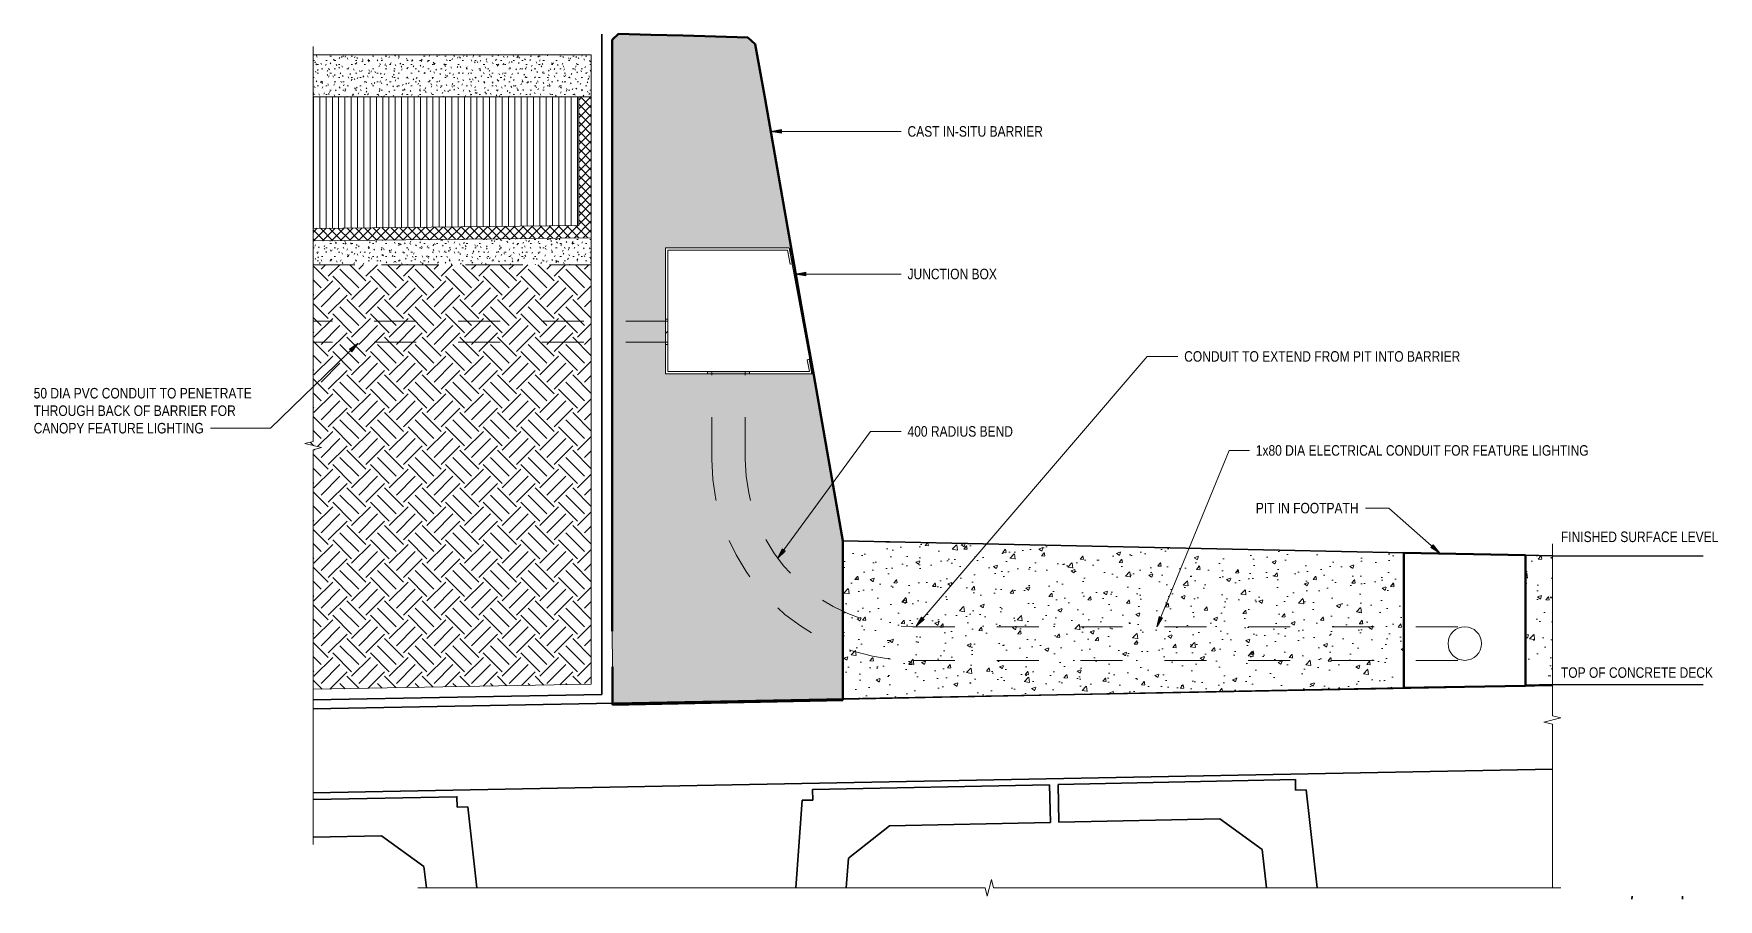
# Model space of a CAD drawing. Header units: metres. Extents: x 0.2 to 15.9, y 2.7 to 23.5.
# Drawn here: x 11.867 to 15.885, y 21.132 to 23.195 of the extents above; entities that cross this region are included whole.
import ezdxf

# ---------------------------------------------------------------- set-up
doc = ezdxf.new("R2010")
doc.units = ezdxf.units.M
doc.linetypes.add('JacobsDash', pattern=[0.0045, 0.003, -0.0015])
for name, color, linetype, lineweight in [('A-DETL', 7, 'Continuous', 13), ('A-DETL-GENF', 7, 'Continuous', 9), ('A-FLOR', 7, 'Continuous', 50), ('A-FLOR-HDLN', 7, 'JacobsDash', 18), ('A-FLOR-PATT', 7, 'Continuous', 50), ('G-ANNO-TEXT', 7, 'Continuous', 9), ('S-BEAM', 7, 'Continuous', 50)]:
    doc.layers.add(name, color=color, linetype=linetype, lineweight=lineweight)
doc.styles.add('Arial Narrow_3', font='ARIALN.TTF', dxfattribs={"height": 0.025})
pattern_1 = [(0, (12.939018, 22.258), (0.04064, 0.01016), [0.00335, -0.02713, 0.00335, -0.18969]), (0, (12.939018, 22.258), (0.04064, 0.01016), [-0.03383, -0.02713, 0.00335, -0.05761, -0.1016]), (0, (12.939018, 22.258), (0.04064, 0.01016), [-0.12192, 0.00335, -0.02713, 0.00335, -0.06777]), (0, (12.939018, 22.258), (0.04064, 0.01016), [-0.15575, -0.01697, 0.00335, -0.04745]), (120, (12.955018, 22.263), (-0.02911882, 0.03011527), [0.00335, -0.02713, 0.00335, -0.18969]), (120, (12.955018, 22.263), (-0.02911882, 0.03011527), [-0.03383, -0.02713, 0.00335, -0.05761, -0.1016]), (120, (12.955018, 22.263), (-0.02911882, 0.03011527), [-0.12192, 0.00335, -0.02713, 0.00335, -0.06777]), (120, (12.955018, 22.263), (-0.02911882, 0.03011527), [-0.15575, -0.01697, 0.00335, -0.04745]), (240, (12.960018, 22.284), (-0.01152118, -0.04027527), [0.00335, -0.02713, 0.00335, -0.18969]), (240, (12.960018, 22.284), (-0.01152118, -0.04027527), [-0.03383, -0.02713, 0.00335, -0.05761, -0.1016]), (240, (12.960018, 22.284), (-0.01152118, -0.04027527), [-0.12192, 0.00335, -0.02713, 0.00335, -0.06777]), (240, (12.960018, 22.284), (-0.01152118, -0.04027527), [-0.15575, -0.01697, 0.00335, -0.04745])]
pattern_2 = [(50, (12.93902, 22.258), (0.0925501, -0.0080936), [0.00968, -0.10645]), (355, (12.93902, 22.258), (-0.017899, 0.0970593), [0.00774, -0.08516]), (100.451, (12.94702, 22.258), (0.074652, 0.0889572), [0.00822, -0.09047]), (46.184, (12.93902, 22.284), (0.137706, -0.0213563), [0.01452, -0.15968]), (96.636, (12.95102, 22.282), (0.120603, 0.125689), [0.01234, -0.1357]), (351.184, (12.93902, 22.284), (0.1205986, 0.125692), [0.01161, -0.12774]), (21, (12.95202, 22.278), (0.0770223, -0.051948), [0.00968, -0.10645]), (326, (12.95202, 22.278), (0.0314006, 0.0935675), [0.00774, -0.08516]), (71.451, (12.95902, 22.273), (0.1084195, 0.0416117), [0.00822, -0.09047]), (37.5, (12.939018, 22.258), (0.00156777, 0.04294984), [0.00034, -0.08379, 0.00034, -0.08612, -0.08548]), (37.5, (12.939018, 22.258), (0.00156777, 0.04294984), [-0.17058, 0.00034, -0.08515]), (7.5, (12.93902, 22.258), (0.0339471, 0.0508964), [0.00034, -0.04895, 0.00034, -0.08186, -0.03258]), (7.5, (12.93902, 22.258), (0.0339471, 0.0508964), [-0.13148, 0.00034, -0.03225]), (327.5, (12.911018, 22.258), (0.06888044, -0.0029161), [0.00034, -0.03192, 0.00034, -0.10031, -0.13355]), (327.5, (12.911018, 22.258), (0.06888044, -0.0029161), [-0.1329, 0.00034, -0.13321]), (317.5, (12.89802, 22.258), (0.0752463, 0.0129182), [0.00034, -0.0416, 0.00034, -0.0665, -0.09484]), (317.5, (12.89802, 22.258), (0.0752463, 0.0129182), [-0.10877, 0.00034, -0.0945])]

# ---------------------------------------------------------------- blocks, each defined once
blk = doc.blocks.new('06_SFR_GCT_Girder_SuperT_BR08Edge_CS - Super T - 1815-6266069-DRG - 2873174 - SECTION 5')
at = {"layer": 'S-BEAM', "lineweight": 35}
for p, q in [((-1209.7947, 21.417), (-1210.3605, 21.4056)), ((-1210.3605, 21.4056), (-1210.3587, 21.3157)), ((-1209.7942, 21.392), (-1209.7947, 21.417)), ((-1209.7692, 21.3925), (-1209.7942, 21.392)), ((-1209.7424, 21.159), (-1209.7692, 21.3925)), ((-1210.3587, 21.3157), (-1209.9751, 21.3233)), ((-1209.9751, 21.3233), (-1209.8737, 21.2503)), ((-1209.8737, 21.2503), (-1209.8632, 21.159)), ((-1208.9912, 21.139), (-1208.9918, 21.1317)), ((-1208.8714, 21.1317), (-1208.8709, 21.139))]:
    blk.add_line(p, q, dxfattribs=at)
at = {"layer": 'S-BEAM'}
for p, q in [((-1210.3605, 21.4056), (-1210.3605, 21.4057)), ((-1209.7947, 21.417), (-1209.7947, 21.4171)), ((-1209.7942, 21.3921), (-1209.7942, 21.392)), ((-1209.7692, 21.3926), (-1209.7692, 21.3925))]:
    blk.add_line(p, q, dxfattribs=at)
blk = doc.blocks.new('CS_DET_BreakLine_ViewScale - Std Break-8598023-DRG - 2873174 - SECTION 5')
at = {"layer": 'A-DETL-GENF'}
for p, q in [((-1212.138, 22.2235), (-1212.138, 23.1647)), ((-1212.158, 22.2185), (-1212.138, 22.2235)), ((-1212.118, 22.2085), (-1212.158, 22.2185)), ((-1212.138, 22.2035), (-1212.118, 22.2085)), ((-1212.138, 21.2623), (-1212.138, 22.2035))]:
    blk.add_line(p, q, dxfattribs=at)
blk = doc.blocks.new('CS_DET_BreakLine_ViewScale - Std Break-8911364-DRG - 2873174 - SECTION 5')
at = {"layer": 'A-DETL-GENF'}
for p, q in [((-1209.1817, 21.979), (-1209.1817, 21.569)), ((-1209.1617, 21.564), (-1209.2017, 21.554)), ((-1209.2017, 21.554), (-1209.1817, 21.549)), ((-1209.1817, 21.569), (-1209.1617, 21.564)), ((-1209.1817, 21.549), (-1209.1817, 21.159))]:
    blk.add_line(p, q, dxfattribs=at)
blk = doc.blocks.new('CS_DET_BreakLine_ViewScale - Std Break-8911365-DRG - 2873174 - SECTION 5')
at = {"layer": 'A-DETL-GENF'}
for p, q in [((-1210.5198, 21.179), (-1210.5298, 21.139)), ((-1210.5148, 21.159), (-1210.5198, 21.179)), ((-1210.5348, 21.159), (-1211.8878, 21.159)), ((-1210.5298, 21.139), (-1210.5348, 21.159)), ((-1209.1617, 21.159), (-1210.5148, 21.159))]:
    blk.add_line(p, q, dxfattribs=at)

msp = doc.modelspace()

# ---------------------------------------------------------------- hatches: boundary and pattern name
at = {"layer": 'A-DETL-GENF'}
h = msp.add_hatch(dxfattribs=at)
h.set_pattern_fill('FP_6', color=256, style=0, pattern_type=2)
h.set_pattern_definition(pattern_1)
h.paths.add_polyline_path([(13.1966, 23.0447), (13.1966, 23.1447), (12.533, 23.1447), (12.533, 23.0447), (13.1666, 23.0447)])
h = msp.add_hatch(dxfattribs=at)
h.set_pattern_fill('FP_8', color=256, style=0, pattern_type=2)
h.set_pattern_definition([(45, (12.939018, 22.258), (-0.0106066, 0.0106066), []), (135, (12.939018, 22.258), (-0.0106066, -0.0106066), [])])
h.paths.add_polyline_path([(12.533, 22.7013), (13.1966, 22.7086), (13.1966, 23.0447), (13.1666, 23.0447), (13.1666, 22.7383), (12.533, 22.7313), (12.533, 22.7024)])
h = msp.add_hatch(dxfattribs=at)
h.set_pattern_fill('FP_9', color=256, style=0, pattern_type=2)
h.set_pattern_definition([(90, (12.939018, 22.258), (-0.015, 9e-19), [])])
h.paths.add_polyline_path([(12.533, 22.7313), (13.1666, 22.7383), (13.1666, 23.0447), (12.533, 23.0447), (12.533, 22.7383)])
h = msp.add_hatch(dxfattribs=at)
h.set_pattern_fill('FP_6', color=256, style=0, pattern_type=2)
h.set_pattern_definition(pattern_1)
h.paths.add_polyline_path([(13.1966, 22.6447), (13.1966, 22.7086), (12.533, 22.7013), (12.533, 22.6447), (13.1022, 22.6447)])
at = {"layer": 'A-DETL-GENF', "true_color": 0x808080}
for points in [[(13.6717, 22.6696), (13.6718, 22.6696), (13.6693, 22.683), (13.6692, 22.6829)], [(13.6718, 22.6696), (13.6748, 22.6702), (13.6723, 22.6835), (13.6693, 22.683)], [(13.676, 22.647), (13.6789, 22.6475), (13.6766, 22.6603), (13.6736, 22.6598), (13.675, 22.6522)], [(13.7187, 22.4083), (13.7199, 22.4085), (13.7179, 22.4193), (13.7167, 22.4191)], [(13.7199, 22.4085), (13.7216, 22.4088), (13.7196, 22.4197), (13.7179, 22.4193)], [(13.7227, 22.3864), (13.7239, 22.3866), (13.7213, 22.4006), (13.7201, 22.4004)], [(13.7239, 22.3866), (13.7256, 22.387), (13.7231, 22.401), (13.7213, 22.4006)]]:
    msp.add_hatch(color=8, dxfattribs=at).paths.add_polyline_path(points)
at = {"layer": 'A-DETL-GENF'}
h = msp.add_hatch(dxfattribs=at)
h.set_pattern_fill('FP_7', color=256, style=0, pattern_type=2)
h.set_pattern_definition([(315, (12.93902, 22.258), (0.0898026, 0), [0.0635, -0.0635]), (315, (12.95602, 22.275), (0.0898026, 0), [0.0635, -0.0635]), (315, (12.97302, 22.292), (0.0898026, 0), [0.0635, -0.0635]), (45, (12.98402, 22.292), (0, 0.0898026), [0.0635, -0.0635]), (45, (13.00102, 22.275), (0, 0.0898026), [0.0635, -0.0635]), (45, (13.01802, 22.258), (0, 0.0898026), [0.0635, -0.0635])])
h.paths.add_polyline_path([(12.533, 21.6323), (13.1966, 21.6447), (13.1966, 22.6447), (12.533, 22.6447), (12.533, 22.2235), (12.513, 22.2185), (12.553, 22.2085), (12.533, 22.2035), (12.533, 21.6591)])
h = msp.add_hatch(dxfattribs=at)
h.set_pattern_fill('FP_11', color=256, style=0, pattern_type=2)
h.set_pattern_definition([(45, (12.939018, 22.258), (-0.0212132, 0.0212132), [])])
h.paths.add_polyline_path([(13.379, 22.4547), (13.379, 22.5147), (13.374, 22.5147), (13.374, 22.4547)])
at = {"layer": 'A-DETL-GENF', "true_color": 0xffffff}
msp.add_hatch(color=7, dxfattribs=at).paths.add_polyline_path([(13.574, 22.3847), (13.574, 22.3897), (13.474, 22.3897), (13.474, 22.3847)])
at = {"layer": 'A-DETL-GENF'}
h = msp.add_hatch(dxfattribs=at)
h.set_pattern_fill('FP_10', color=256, style=0, pattern_type=2)
h.set_pattern_definition(pattern_2)
h.paths.add_polyline_path([(13.7969, 21.6091), (15.1354, 21.6362), (15.1354, 21.958), (13.7969, 21.9861), (13.7969, 21.6097)])
h.paths.add_polyline_path([(15.4254, 21.6421), (15.4893, 21.6434), (15.4893, 21.9506), (15.4254, 21.952), (15.4254, 21.6591)])
h = msp.add_hatch(dxfattribs=at)
h.set_pattern_fill('FP_10', color=256, style=0, pattern_type=2)
h.set_pattern_definition(pattern_2)
h.paths.add_polyline_path([(13.7969, 21.6097), (13.7969, 21.6097), (13.7969, 21.6097)])
at = {"layer": 'A-FLOR', "true_color": 0xc0c0c0}
for points in [[(13.5699, 23.1862), (13.5698, 23.1863), (13.2617, 23.1954), (13.2617, 23.1953), (13.5699, 23.1862)], [(13.5879, 23.1707), (13.5879, 23.1708), (13.5879, 23.1707)], [(13.6589, 22.7679), (13.6009, 23.097), (13.6508, 22.8141), (13.6575, 22.7758)], [(13.7968, 21.8276), (13.7969, 21.9184), (13.7968, 21.8343)]]:
    msp.add_hatch(color=9, dxfattribs=at).paths.add_polyline_path(points)
at = {"layer": 'A-FLOR-PATT', "true_color": 0xc0c0c0}
h = msp.add_hatch(color=9, dxfattribs=at)
h.paths.add_polyline_path([(13.2469, 21.5992), (13.7969, 21.6097), (13.7968, 21.9861), (13.5879, 23.1707), (13.5699, 23.1862), (13.2617, 23.1953), (13.2467, 23.1808), (13.2469, 21.5992)])
h.paths.add_polyline_path([(13.374, 22.3847), (13.374, 22.6847), (13.669, 22.6847), (13.6693, 22.683), (13.6723, 22.6835), (13.6748, 22.6702), (13.6718, 22.6696), (13.6736, 22.6598), (13.6766, 22.6603), (13.6789, 22.6475), (13.676, 22.647), (13.7179, 22.4193), (13.7196, 22.4197), (13.7216, 22.4088), (13.7199, 22.4085), (13.7213, 22.4006), (13.7231, 22.401), (13.7256, 22.387), (13.7239, 22.3866), (13.7243, 22.3847), (13.474, 22.3847)])
at = {"layer": 'G-ANNO-TEXT'}
for points in [[(13.6252, 22.9625), (13.6502, 22.9581), (13.6502, 22.9669)], [(13.6838, 22.6225), (13.7088, 22.6181), (13.7088, 22.6269)], [(12.6407, 22.4576), (12.6197, 22.4434), (12.6258, 22.4371)], [(13.6407, 21.9445), (13.659, 21.962), (13.6519, 21.9672)], [(15.2211, 21.9569), (15.2052, 21.9767), (15.1994, 21.9701)], [(13.9715, 21.7826), (13.9911, 21.7988), (13.9844, 21.8045)], [(14.5462, 21.7815), (14.5597, 21.803), (14.5516, 21.8063)]]:
    msp.add_hatch(color=256, dxfattribs=at).paths.add_polyline_path(points)

# ---------------------------------------------------------------- linework, layer by layer
at = {"layer": 'A-DETL', "color": 5, "lineweight": 35, "true_color": 0x0000ff}
for p in [(13.2216, 23.1947), (12.533, 21.6073)]:
    msp.add_line(p, (13.2216, 21.6202), dxfattribs=at)
at = {"layer": 'A-DETL', "lineweight": 18}
for p, q in [((13.1966, 23.1447), (12.533, 23.1447)), ((13.1966, 23.0447), (13.1966, 23.1447)), ((12.533, 23.0447), (13.1666, 23.0447)), ((13.1666, 23.0447), (13.1966, 23.0447)), ((13.1666, 23.0447), (13.1666, 22.7383)), ((13.1966, 23.0447), (13.1966, 22.7086)), ((13.1666, 22.7383), (12.533, 22.7313)), ((13.1966, 22.7086), (12.533, 22.7013)), ((13.1966, 21.6447), (13.1966, 22.6447)), ((12.533, 21.6323), (13.1966, 21.6447))]:
    msp.add_line(p, q, dxfattribs=at)
at = {"layer": 'A-DETL', "lineweight": 9}
for p, q in [((13.1966, 22.6447), (13.1966, 22.7086)), ((13.374, 22.6847), (13.374, 22.5147)), ((13.669, 22.6847), (13.374, 22.6847)), ((13.374, 22.5147), (13.374, 22.6847)), ((13.669, 22.6847), (13.374, 22.6847)), ((13.379, 22.5147), (13.379, 22.6797)), ((13.6649, 22.6797), (13.379, 22.6797)), ((13.671, 22.6461), (13.6649, 22.6797)), ((13.676, 22.647), (13.669, 22.6847)), ((13.6723, 22.6835), (13.6731, 22.6836)), ((13.7258, 22.3859), (13.6723, 22.6835)), ((13.7267, 22.386), (13.6731, 22.6836)), ((13.676, 22.647), (13.671, 22.6461)), ((13.374, 22.5147), (13.374, 22.4547)), ((13.379, 22.5147), (13.374, 22.5147)), ((13.379, 22.4547), (13.379, 22.5147)), ((13.374, 22.4547), (13.374, 22.3847)), ((13.374, 22.3847), (13.374, 22.4547)), ((13.374, 22.4547), (13.379, 22.4547)), ((13.379, 22.3897), (13.379, 22.4547)), ((13.474, 22.3847), (13.374, 22.3847)), ((13.474, 22.3897), (13.379, 22.3897)), ((13.474, 22.3847), (13.474, 22.3897)), ((13.474, 22.3897), (13.574, 22.3897)), ((13.574, 22.3847), (13.474, 22.3847)), ((13.717, 22.3897), (13.574, 22.3897)), ((13.574, 22.3897), (13.574, 22.3847)), ((13.723, 22.3847), (13.574, 22.3847)), ((13.7167, 22.4191), (13.7118, 22.4182)), ((13.717, 22.3897), (13.7118, 22.4182)), ((13.723, 22.3847), (13.7167, 22.4191)), ((13.7258, 22.3859), (13.7267, 22.386))]:
    msp.add_line(p, q, dxfattribs=at)
at = {"layer": 'A-DETL', "color": 7, "lineweight": 9, "true_color": 0xffffff}
for p, q in [((13.7243, 22.3847), (13.669, 22.6847)), ((13.374, 22.3847), (13.474, 22.3847)), ((13.574, 22.3847), (13.7243, 22.3847))]:
    msp.add_line(p, q, dxfattribs=at)
at = {"layer": 'A-DETL'}
for p, q in [((13.6692, 22.6829), (13.6723, 22.6835)), ((13.6717, 22.6696), (13.6692, 22.6829)), ((13.6748, 22.6702), (13.6717, 22.6696)), ((13.6723, 22.6835), (13.6748, 22.6702)), ((13.6736, 22.6598), (13.6766, 22.6603)), ((13.676, 22.647), (13.6736, 22.6598)), ((13.6789, 22.6475), (13.676, 22.647)), ((13.6766, 22.6603), (13.6789, 22.6475)), ((13.7196, 22.4197), (13.7167, 22.4191)), ((13.7167, 22.4191), (13.7187, 22.4083)), ((13.7187, 22.4083), (13.7216, 22.4088)), ((13.7216, 22.4088), (13.7196, 22.4197)), ((13.7231, 22.401), (13.7201, 22.4004)), ((13.7201, 22.4004), (13.7227, 22.3864)), ((13.7227, 22.3864), (13.7256, 22.387)), ((13.7256, 22.387), (13.7231, 22.401))]:
    msp.add_line(p, q, dxfattribs=at)
at = {"layer": 'A-DETL', "linetype": 'JacobsDash', "lineweight": 18}
for p, q in [((12.533, 22.6447), (13.1966, 22.6447)), ((13.1966, 22.6447), (12.533, 22.6447))]:
    msp.add_line(p, q, dxfattribs=at)
at = {"layer": 'A-DETL', "color": 143, "linetype": 'JacobsDash', "true_color": 0x78aac8}
for p, q in [((13.379, 22.5097), (12.533, 22.5097)), ((13.379, 22.4597), (12.533, 22.4597)), ((13.484, 22.1814), (13.484, 22.3897)), ((13.564, 22.1814), (13.564, 22.3897)), ((13.964, 21.7814), (15.2804, 21.7814)), ((13.964, 21.7014), (15.2804, 21.7014))]:
    msp.add_line(p, q, dxfattribs=at)
at = {"layer": 'A-DETL', "lineweight": 35}
for p, q in [((15.1354, 21.958), (13.7969, 21.9861)), ((13.7969, 21.9861), (13.7969, 21.6091)), ((15.4893, 21.9506), (15.4254, 21.952)), ((13.7969, 21.6091), (15.1354, 21.6362)), ((15.4254, 21.6421), (15.4893, 21.6434))]:
    msp.add_line(p, q, dxfattribs=at)
at = {"layer": 'A-DETL', "lineweight": 50}
for p, q in [((15.4254, 21.952), (15.1354, 21.958)), ((15.1354, 21.958), (15.1354, 21.6358)), ((15.4254, 21.6409), (15.4254, 21.952)), ((15.1354, 21.6358), (15.4254, 21.6409))]:
    msp.add_line(p, q, dxfattribs=at)
at = {"layer": 'A-DETL', "lineweight": 25}
for p, q in [((15.4893, 21.9506), (15.8493, 21.9506)), ((15.4893, 21.6434), (15.8493, 21.6434))]:
    msp.add_line(p, q, dxfattribs=at)
at = {"layer": 'A-DETL', "color": 143, "true_color": 0x78aac8}
msp.add_circle((15.2804, 21.7414), 0.04, dxfattribs=at)
at = {"layer": 'A-DETL', "color": 143, "linetype": 'JacobsDash', "true_color": 0x78aac8}
for radius in [0.48, 0.4]:
    msp.add_arc((13.964, 22.1814), radius, 180, 270, dxfattribs=at)
at = {"layer": 'A-FLOR'}
for p, q in [((13.2617, 23.1953), (13.2467, 23.1808)), ((13.5879, 23.1707), (13.5699, 23.1862)), ((13.2469, 21.6856), (13.2469, 21.5952)), ((13.2469, 21.5952), (13.7969, 21.6065))]:
    msp.add_line(p, q, dxfattribs=at)
at = {"layer": 'A-FLOR', "lineweight": 35}
for p, q in [((15.4893, 21.6418), (12.533, 21.5856)), ((12.533, 21.3856), (15.4893, 21.4418))]:
    msp.add_line(p, q, dxfattribs=at)
at = {"layer": 'A-FLOR', "flags": 128}
for points in [[(13.5699, 23.1862), (13.4928, 23.1885), (13.4158, 23.1908), (13.3388, 23.193), (13.2617, 23.1953)], [(13.2467, 23.1808), (13.2467, 23.0046), (13.2467, 22.8284), (13.2468, 22.6522), (13.2468, 22.476), (13.2468, 22.2999), (13.2468, 22.1237), (13.2468, 21.9475), (13.2468, 21.7713)], [(13.7968, 21.9861), (13.7736, 22.1177), (13.7504, 22.2494), (13.7272, 22.381), (13.7039, 22.5126), (13.6807, 22.6442), (13.6575, 22.7758), (13.6343, 22.9074), (13.6111, 23.0391), (13.5879, 23.1707)], [(13.7969, 21.6065), (13.7969, 21.6824), (13.7968, 21.7583), (13.7968, 21.8343), (13.7968, 21.9102), (13.7968, 21.9861)]]:
    msp.add_lwpolyline(points, dxfattribs=at)
at = {"layer": 'A-FLOR'}
for points in [[(13.2467, 23.1808), (13.2467, 23.1808), (13.2467, 23.1808), (13.2467, 23.1809)], [(13.5699, 23.1862), (13.5699, 23.1863), (13.5699, 23.1863), (13.5699, 23.1863)], [(13.7968, 21.9862), (13.7968, 21.9862), (13.7968, 21.9861), (13.7968, 21.9861)]]:
    msp.add_open_spline(points, degree=3, dxfattribs=at)
at = {"layer": 'A-FLOR-HDLN'}
msp.add_line((13.2468, 21.7713), (13.2469, 21.6856), dxfattribs=at)
at = {"layer": 'G-ANNO-TEXT'}
for p, q in [((13.6502, 22.9669), (13.6252, 22.9625)), ((13.6252, 22.9625), (13.6502, 22.9581)), ((13.6252, 22.9625), (13.9361, 22.9625)), ((13.6502, 22.9581), (13.6502, 22.9669)), ((13.7088, 22.6269), (13.6838, 22.6225)), ((13.7088, 22.6181), (13.7088, 22.6269)), ((13.6838, 22.6225), (13.7088, 22.6181)), ((13.6838, 22.6225), (13.9361, 22.6225)), ((12.6407, 22.4576), (12.4311, 22.2549)), ((12.6407, 22.4576), (12.6197, 22.4434)), ((12.6197, 22.4434), (12.6258, 22.4371)), ((12.6258, 22.4371), (12.6407, 22.4576)), ((14.5231, 22.426), (14.5961, 22.426)), ((12.4078, 22.2549), (12.2883, 22.2549)), ((12.4311, 22.2549), (12.4078, 22.2549)), ((13.6407, 21.9445), (13.8631, 22.2472)), ((13.8631, 22.2472), (13.9361, 22.2472)), ((14.5462, 21.7815), (14.7187, 22.2019)), ((14.7187, 22.2019), (14.7669, 22.2019)), ((15.0443, 22.0643), (15.0436, 22.0643)), ((15.0989, 22.0643), (15.0443, 22.0643)), ((15.2211, 21.9569), (15.0989, 22.0643)), ((13.6519, 21.9672), (13.6407, 21.9445)), ((13.6407, 21.9445), (13.659, 21.962)), ((13.659, 21.962), (13.6519, 21.9672)), ((15.2052, 21.9767), (15.1994, 21.9701)), ((15.1994, 21.9701), (15.2211, 21.9569)), ((15.2211, 21.9569), (15.2052, 21.9767)), ((13.9844, 21.8045), (13.9715, 21.7826)), ((13.9715, 21.7826), (13.9911, 21.7988)), ((13.9911, 21.7988), (13.9844, 21.8045)), ((14.5516, 21.8063), (14.5462, 21.7815)), ((14.5462, 21.7815), (14.5597, 21.803)), ((14.5597, 21.803), (14.5516, 21.8063))]:
    msp.add_line(p, q, dxfattribs=at)
at = {"layer": 'S-BEAM', "lineweight": 35}
for p, q in [((14.2901, 21.4046), (13.7244, 21.3933)), ((13.7244, 21.3933), (13.7249, 21.3683)), ((14.2919, 21.3146), (14.2901, 21.4046)), ((12.8763, 21.3763), (12.533, 21.3694)), ((12.8768, 21.3513), (12.8763, 21.3763)), ((12.9018, 21.3518), (12.8768, 21.3513)), ((12.924, 21.159), (12.9018, 21.3518)), ((13.6999, 21.3678), (13.6843, 21.159)), ((13.7249, 21.3683), (13.6999, 21.3678)), ((13.8099, 21.2299), (13.9084, 21.3069)), ((13.9084, 21.3069), (14.2919, 21.3146)), ((12.533, 21.2794), (12.6959, 21.2827)), ((12.6959, 21.2827), (12.7973, 21.2097)), ((13.8046, 21.159), (13.8099, 21.2299)), ((12.7973, 21.2097), (12.8032, 21.159))]:
    msp.add_line(p, q, dxfattribs=at)
at = {"layer": 'S-BEAM'}
for p, q in [((14.2901, 21.4047), (14.2901, 21.4046)), ((12.8763, 21.3763), (12.8763, 21.3764)), ((12.8768, 21.3514), (12.8768, 21.3513)), ((12.9018, 21.3519), (12.9018, 21.3518)), ((14.2919, 21.3147), (14.2919, 21.3146))]:
    msp.add_line(p, q, dxfattribs=at)

# ---------------------------------------------------------------- block references
at = {"layer": 'A-DETL-GENF'}
for name in ['CS_DET_BreakLine_ViewScale - Std Break-8598023-DRG - 2873174 - SECTION 5', 'CS_DET_BreakLine_ViewScale - Std Break-8911364-DRG - 2873174 - SECTION 5', 'CS_DET_BreakLine_ViewScale - Std Break-8911365-DRG - 2873174 - SECTION 5']:
    msp.add_blockref(name, (1224.671, 0), dxfattribs=at)
at = {"layer": 'S-BEAM'}
msp.add_blockref('06_SFR_GCT_Girder_SuperT_BR08Edge_CS - Super T - 1815-6266069-DRG - 2873174 - SECTION 5', (1224.671, 0), dxfattribs=at)

# ---------------------------------------------------------------- texts
at = {"layer": 'G-ANNO-TEXT', "insert": (11.8665, 22.3508), "char_height": 0.025, "attachment_point": 1, "style": 'Arial Narrow_3', "bg_fill": 3, "box_fill_scale": 1, "bg_fill_color": 256, "bg_fill_transparency": 0}
msp.add_mtext('50 DIA PVC CONDUIT TO PENETRATE ', dxfattribs=at)

# ---------------------------------------------------------------- next in the draw order: texts
at = {"layer": 'G-ANNO-TEXT', "char_height": 0.025, "attachment_point": 1, "style": 'Arial Narrow_3', "bg_fill": 3, "box_fill_scale": 1, "bg_fill_color": 256, "bg_fill_transparency": 0}
for s, insert in [('CAST IN-SITU BARRIER', (13.9511, 22.975)), ('JUNCTION BOX', (13.9511, 22.635)), ('CONDUIT TO EXTEND FROM PIT INTO BARRIER', (14.6111, 22.4385)), ('THROUGH BACK OF BARRIER FOR ', (11.8665, 22.3091)), ('400 RADIUS BEND', (13.9511, 22.2597)), ('1x80 DIA ELECTRICAL CONDUIT FOR FEATURE LIGHTING', (14.7819, 22.2144)), ('PIT IN FOOTPATH', (14.7819, 22.0768)), ('FINISHED SURFACE LEVEL', (15.5098, 22.0084)), ('TOP OF CONCRETE DECK', (15.5098, 21.6847))]:
    msp.add_mtext(s, dxfattribs=dict(at, insert=insert))

# ---------------------------------------------------------------- next in the draw order: linework, layer by layer
at = {"layer": 'G-ANNO-TEXT'}
msp.add_line((13.9715, 21.7826), (14.5231, 22.426), dxfattribs=at)

# ---------------------------------------------------------------- next in the draw order: texts
at = {"layer": 'G-ANNO-TEXT', "insert": (11.8665, 22.2674), "char_height": 0.025, "attachment_point": 1, "style": 'Arial Narrow_3', "bg_fill": 3, "box_fill_scale": 1, "bg_fill_color": 256, "bg_fill_transparency": 0}
msp.add_mtext('CANOPY FEATURE LIGHTING', dxfattribs=at)

doc.saveas('drawing.dxf')
